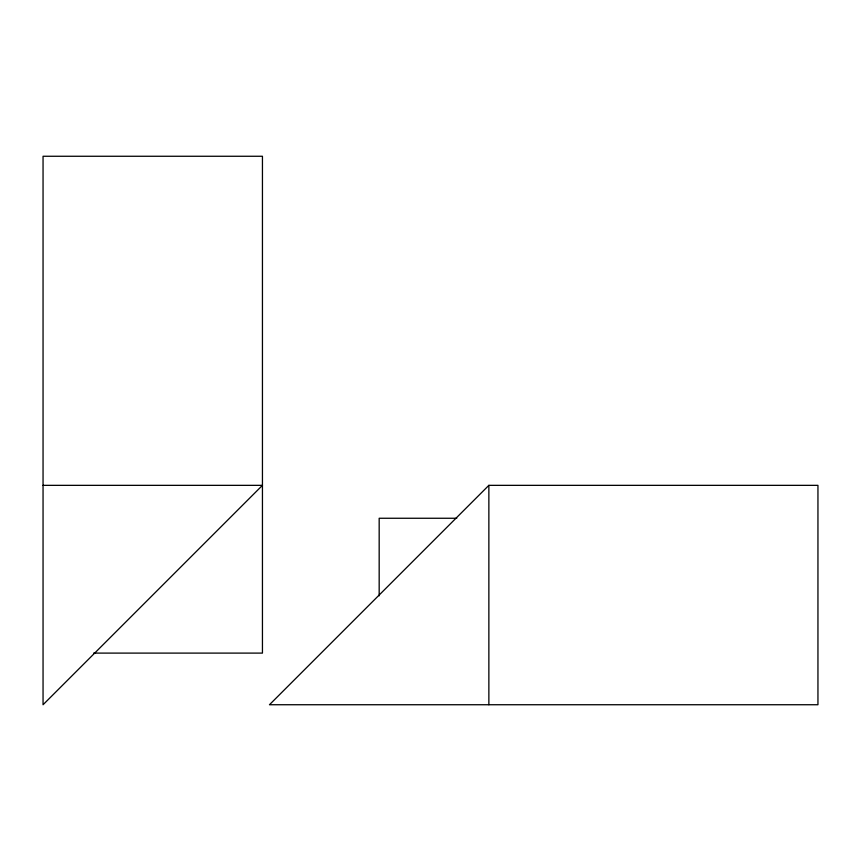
<?xml version="1.0" encoding="UTF-8"?>
<svg xmlns="http://www.w3.org/2000/svg" width="861" height="861" viewBox="0 0 861 861"><rect width="100%" height="100%" fill="white"/><g stroke="black" fill="none" stroke-linecap="round" stroke-linejoin="round"><path stroke-width="1.29" d="M488.865 485.346L269.471 704.739L817.95 704.739L817.95 485.346L488.865 485.346L488.865 704.739M43.05 485.346L262.444 485.346L43.05 704.739L43.05 156.261L262.444 156.261L262.444 653.101L93.623 653.101M456.76 518.257L379.174 518.257L379.174 595.844"/></g></svg>
